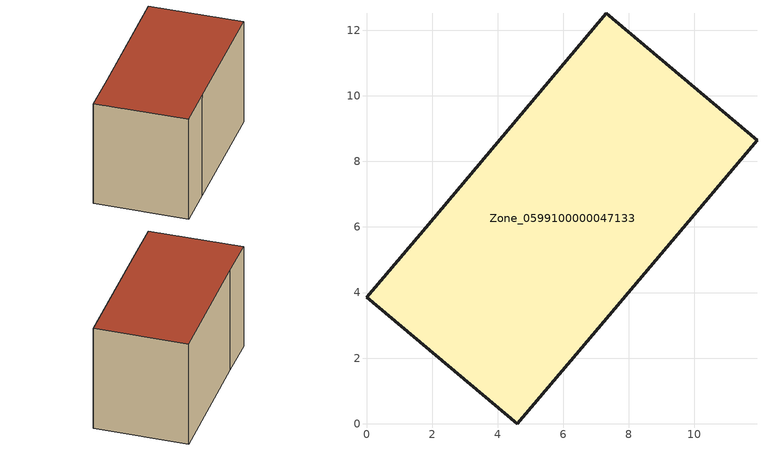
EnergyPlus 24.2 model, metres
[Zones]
Zone_0599100000047133
 floor ground (C_G): 6.4,2.12 4.59,0 0,3.86 1.81,5.97 7.32,12.52 11.91,8.65 z0.28
 wall outside (C_F): 1.81,5.97 0,3.86 4.59,0 6.4,2.12 11.91,8.65 7.32,12.52 1.81,5.97 z0.28:7.43
 roof outside (C_R): 4.59,0 6.4,2.12 11.91,8.65 7.32,12.52 1.81,5.97 0,3.86 z7.43
[BUILDING]
Pand.0599100000047133: North Axis=0; Terrain=City; Loads Convergence Tolerance Value=0.04; Temperature Convergence Tolerance Value=0.4; Solar Distribution=FullExterior; Maximum Number of Warmup Days=25; Minimum Number of Warmup Days=1
[Site:Location]
Rotterdam.The.Hague.AP_ZH_NLD Design_Conditions: Latitude=51.96; Longitude=4.45; Time Zone=1; Elevation=-4.5
[SITE:GROUNDTEMPERATURE:BUILDINGSURFACE]
18, 18, 18, 18, 18, 18, 18, 18, 18, 18, 18, 18
[MATERIAL] Thermal Absorptance=0.9; Solar Absorptance=0.7; Visible Absorptance=0.7
Name | Roughness | Thickness | Conductivity | Density | Specific Heat
G.TI.1946-1964 | MediumSmooth | 0.15 | 1 | 540 | 1210
F.TI.1946-1964 | Rough | 0.3 | 0.857143 | 1920 | 840
R.TI.1946-1964 | MediumRough | 0.2 | 0.277778 | 1500 | 1000
[CONSTRUCTION]
C_G: G.TI.1946-1964
C_F: F.TI.1946-1964
C_R: R.TI.1946-1964
[ZONE]
Zone_0599100000047133: Type=1; Multiplier=1; Ceiling Height=Autocalculate; Volume=Autocalculate; Floor Area=autocalculate; Part of Total Floor Area=Yes
[ZONEINFILTRATION:DESIGNFLOWRATE]
Infil_Zone_0599100000047133: Zone or ZoneList or Space or SpaceList=Zone_0599100000047133; Schedule=AlwaysOn; Design Flow Rate Calculation Method=Flow/Area; Flow Rate per Floor Area=0.003; Constant Term Coefficient=1; Temperature Term Coefficient=0; Velocity Term Coefficient=0; Velocity Squared Term Coefficient=0
[HVACTEMPLATE:ZONE:IDEALLOADSAIRSYSTEM]
Zone_0599100000047133: Maximum Heating Supply Air Temperature=50; Minimum Cooling Supply Air Temperature=13; Maximum Heating Supply Air Humidity Ratio=0.0156; Minimum Cooling Supply Air Humidity Ratio=0.0077; Heating Limit=NoLimit; Cooling Limit=NoLimit; Dehumidification Control Type=ConstantSensibleHeatRatio; Cooling Sensible Heat Ratio=0.7; Dehumidification Setpoint=60; Humidification Control Type=None; Humidification Setpoint=30; Outdoor Air Method=None; Outdoor Air Flow Rate per Person=0.00944; Outdoor Air Flow Rate per Zone Floor Area=0; Outdoor Air Flow Rate per Zone=0; Demand Controlled Ventilation Type=None; Outdoor Air Economizer Type=NoEconomizer; Heat Recovery Type=None; Sensible Heat Recovery Effectiveness=0.7; Latent Heat Recovery Effectiveness=0.65
[ZONECONTROL:THERMOSTAT]
ThermostatControl_Zone_0599100000047133: Zone or ZoneList=Zone_0599100000047133; Control Type Schedule=DualSetpointControlType; Control 1=Thermostat_Zone_0599100000047133; Temperature Difference Between Cutout And Setpoint=0
[THERMOSTATSETPOINT:DUALSETPOINT]
Thermostat_Zone_0599100000047133: Heating Setpoint Temperature Schedule=HeatingSetpoint_Zone_0599100000047133; Cooling Setpoint Temperature Schedule=CoolingSetpoint_Zone_0599100000047133
[SCHEDULE:COMPACT]
HeatingSetpoint_Zone_0599100000047133: Through: 12/31, For: AllDays, Until: 24:00, 21
CoolingSetpoint_Zone_0599100000047133: Through: 12/31, For: AllDays, Until: 24:00, 24
DualSetpointControlType: Through: 12/31, For: AllDays, Until: 24:00, 4
AlwaysOn: Through: 12/31, For: AllDays, Until: 24:00, 1
